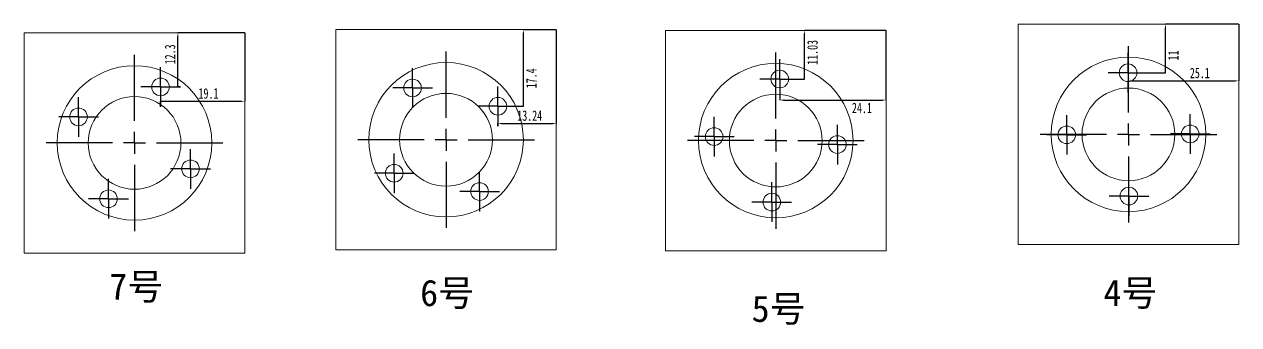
# Model space of a CAD drawing. Header units: millimetres. Extents: x -2368 to 943, y 65 to 769.
# Drawn here: x -2368 to -991, y 412 to 753 of the extents above; entities that cross this region are included whole.
import ezdxf

# ---------------------------------------------------------------- set-up
doc = ezdxf.new("R2010")
doc.units = ezdxf.units.MM
doc.header["$PDSIZE"] = -1
doc.layers.add('10', color=7, linetype='Continuous')
doc.styles.add('SLDTEXTSTYLE5', font='TXT', dxfattribs={"width": 0.7})
doc.dimstyles.new('SLDDIMSTYLE0', dxfattribs={"dimtxt": 11.850439, "dimasz": 4.08, "dimexe": 0, "dimexo": 0.0625, "dimgap": 2.96261, "dimtad": 2, "dimlfac": 0.2, "dimrnd": 1e-09, "dimzin": 12, "dimdsep": 46, "dimtxsty": 'SLDTEXTSTYLE5', "dimblk1": 'NONE', "dimsah": 1, "dimcen": 0, "dimadec": 0, "dimazin": 3, "dimtfac": 1, "dimtmove": 0, "dimatfit": 3, "dimldrblk": 'NONE', "dimfxl": 1, "dimfrac": 2, "dimtolj": 1, "dimtzin": 12, "dimarcsym": 0})
doc.dimstyles.new('SLDDIMSTYLE1', dxfattribs={"dimtxt": 11.850439, "dimasz": 4.08, "dimexe": 0, "dimexo": 0.0625, "dimgap": 2.96261, "dimtad": 2, "dimlfac": 0.2, "dimrnd": 1e-09, "dimzin": 12, "dimdsep": 46, "dimtxsty": 'SLDTEXTSTYLE5', "dimsah": 1, "dimcen": 0.09, "dimadec": 0, "dimazin": 3, "dimtfac": 1, "dimtofl": 0, "dimtmove": 0, "dimatfit": 3, "dimfxl": 1, "dimfrac": 2, "dimtolj": 1, "dimtzin": 12, "dimarcsym": 0})

# ---------------------------------------------------------------- blocks, each defined once
blk = doc.blocks.new('*D40')
at = {"layer": '10', "color": 0, "lineweight": -2, "transparency": 16777216}
for p, q in [((-991.1, 752.9), (-1074.1, 752.9)), ((-1074.1, 697.9), (-1074.1, 748.9)), ((-1094, 697.9), (-1074.1, 697.9))]:
    blk.add_line(p, q, dxfattribs=at)
at = {"layer": '10', "color": 0, "transparency": 16777216}
blk.add_solid([(-1074.8, 748.9), (-1073.4, 748.9), (-1074.1, 752.9)], dxfattribs=at)
at = {"layer": 'Defpoints', "color": 0, "transparency": 16777216}
for p in [(-1074.1, 752.9), (-991, 752.9), (-1094, 697.9)]:
    blk.add_point(p, dxfattribs=at)
at = {"layer": '10', "color": 0, "transparency": 16777216, "insert": (-1071.1, 717.6), "char_height": 11.85, "attachment_point": 2, "rotation": 90, "style": 'SLDTEXTSTYLE5'}
blk.add_mtext('\\A1;11', dxfattribs=at)
blk = doc.blocks.new('_NONE')
blk = doc.blocks.new('*D41')
at = {"layer": '10', "color": 0, "lineweight": -2, "transparency": 16777216}
for p, q in [((-991, 752.9), (-991, 688.7)), ((-1116.5, 675.5), (-1116.5, 688.7)), ((-1112.5, 688.7), (-995.1, 688.7))]:
    blk.add_line(p, q, dxfattribs=at)
at = {"layer": '10', "color": 0, "transparency": 16777216}
for points in [[(-1112.5, 689.4), (-1112.5, 688.1), (-1116.5, 688.7)], [(-995.1, 689.4), (-995.1, 688.1), (-991, 688.7)]]:
    blk.add_solid(points, dxfattribs=at)
at = {"layer": 'Defpoints', "color": 0, "transparency": 16777216}
for p in [(-991, 752.9), (-991, 688.7), (-1116.5, 675.4)]:
    blk.add_point(p, dxfattribs=at)
at = {"layer": '10', "color": 0, "transparency": 16777216, "insert": (-1035.1, 703.6), "char_height": 11.85, "attachment_point": 2, "style": 'SLDTEXTSTYLE5'}
blk.add_mtext('\\A1;25.1', dxfattribs=at)
blk = doc.blocks.new('SW_CENTERMARKSYMBOL_0')
at = {"layer": '10', "color": 0}
for p, q in [((0, 25), (0, 100.125)), ((-25, 0), (-100.125, 0)), ((0, 0), (-12.5, 0)), ((0, 0), (0, 12.5)), ((0, 0), (0, -12.5)), ((0, 0), (12.5, 0)), ((25, 0), (100.125, 0)), ((0, -25), (0, -100.125))]:
    blk.add_line(p, q, dxfattribs=at)
blk = doc.blocks.new('SW_CENTERMARKSYMBOL_1')
at = {"layer": '10', "color": 0}
for p, q in [((0, 12.5), (0, 22.5)), ((-12.5, 0), (-22.5, 0)), ((0, 0), (-12.5, 0)), ((0, 0), (0, 12.5)), ((0, 0), (0, -12.5)), ((0, 0), (12.5, 0)), ((12.5, 0), (22.5, 0)), ((0, -12.5), (0, -22.5))]:
    blk.add_line(p, q, dxfattribs=at)
blk = doc.blocks.new('SW_CENTERMARKSYMBOL_2')
at = {"layer": '10', "color": 0}
for p, q in [((0, 12.5), (0, 22.5)), ((-12.5, 0), (-22.5, 0)), ((0, 0), (-12.5, 0)), ((0, 0), (0, 12.5)), ((0, 0), (0, -12.5)), ((0, 0), (12.5, 0)), ((12.5, 0), (22.5, 0)), ((0, -12.5), (0, -22.5))]:
    blk.add_line(p, q, dxfattribs=at)
blk = doc.blocks.new('SW_CENTERMARKSYMBOL_3')
at = {"layer": '10', "color": 0}
for p, q in [((0, 12.5), (0, 22.5)), ((-12.5, 0), (-22.5, 0)), ((0, 0), (-12.5, 0)), ((0, 0), (0, 12.5)), ((0, 0), (0, -12.5)), ((0, 0), (12.5, 0)), ((12.5, 0), (22.5, 0)), ((0, -12.5), (0, -22.5))]:
    blk.add_line(p, q, dxfattribs=at)
blk = doc.blocks.new('SW_CENTERMARKSYMBOL_4')
at = {"layer": '10', "color": 0}
for p, q in [((0, 12.5), (0, 22.5)), ((-12.5, 0), (-22.5, 0)), ((0, 0), (-12.5, 0)), ((0, 0), (0, 12.5)), ((0, 0), (0, -12.5)), ((0, 0), (12.5, 0)), ((12.5, 0), (22.5, 0)), ((0, -12.5), (0, -22.5))]:
    blk.add_line(p, q, dxfattribs=at)
blk = doc.blocks.new('SW_CENTERMARKSYMBOL_5')
at = {"layer": '10', "color": 0}
for p, q in [((0, 25), (0, 100.125)), ((-25, 0), (-100.125, 0)), ((0, 0), (-12.5, 0)), ((0, 0), (0, 12.5)), ((0, 0), (0, -12.5)), ((0, 0), (12.5, 0)), ((25, 0), (100.125, 0)), ((0, -25), (0, -100.125))]:
    blk.add_line(p, q, dxfattribs=at)
blk = doc.blocks.new('SW_CENTERMARKSYMBOL_6')
at = {"layer": '10', "color": 0}
for p, q in [((0, 12.5), (0, 22.5)), ((-12.5, 0), (-22.5, 0)), ((0, 0), (-12.5, 0)), ((0, 0), (0, 12.5)), ((0, 0), (0, -12.5)), ((0, 0), (12.5, 0)), ((12.5, 0), (22.5, 0)), ((0, -12.5), (0, -22.5))]:
    blk.add_line(p, q, dxfattribs=at)
blk = doc.blocks.new('SW_CENTERMARKSYMBOL_7')
at = {"layer": '10', "color": 0}
for p, q in [((0, 12.5), (0, 22.5)), ((-12.5, 0), (-22.5, 0)), ((0, 0), (-12.5, 0)), ((0, 0), (0, 12.5)), ((0, 0), (0, -12.5)), ((0, 0), (12.5, 0)), ((12.5, 0), (22.5, 0)), ((0, -12.5), (0, -22.5))]:
    blk.add_line(p, q, dxfattribs=at)
blk = doc.blocks.new('SW_CENTERMARKSYMBOL_8')
at = {"layer": '10', "color": 0}
for p, q in [((0, 12.5), (0, 22.5)), ((-12.5, 0), (-22.5, 0)), ((0, 0), (-12.5, 0)), ((0, 0), (0, 12.5)), ((0, 0), (0, -12.5)), ((0, 0), (12.5, 0)), ((12.5, 0), (22.5, 0)), ((0, -12.5), (0, -22.5))]:
    blk.add_line(p, q, dxfattribs=at)
blk = doc.blocks.new('SW_CENTERMARKSYMBOL_9')
at = {"layer": '10', "color": 0}
for p, q in [((0, 12.5), (0, 22.5)), ((-12.5, 0), (-22.5, 0)), ((0, 0), (-12.5, 0)), ((0, 0), (0, 12.5)), ((0, 0), (0, -12.5)), ((0, 0), (12.5, 0)), ((12.5, 0), (22.5, 0)), ((0, -12.5), (0, -22.5))]:
    blk.add_line(p, q, dxfattribs=at)
blk = doc.blocks.new('*D42')
at = {"layer": '10', "color": 0, "lineweight": -2, "transparency": 16777216}
for p, q in [((-1391, 745.9), (-1483.3, 745.9)), ((-1483.3, 690.8), (-1483.3, 741.8)), ((-1488.9, 690.8), (-1483.3, 690.8))]:
    blk.add_line(p, q, dxfattribs=at)
at = {"layer": '10', "color": 0, "transparency": 16777216}
blk.add_solid([(-1484, 741.8), (-1482.6, 741.8), (-1483.3, 745.9)], dxfattribs=at)
at = {"layer": 'Defpoints', "color": 0, "transparency": 16777216}
for p in [(-1483.3, 745.9), (-1391, 745.9), (-1489, 690.8)]:
    blk.add_point(p, dxfattribs=at)
at = {"layer": '10', "color": 0, "transparency": 16777216, "insert": (-1480.3, 721), "char_height": 11.85, "attachment_point": 2, "rotation": 90, "style": 'SLDTEXTSTYLE5'}
blk.add_mtext('\\A1;11.03', dxfattribs=at)
blk = doc.blocks.new('*D43')
at = {"layer": '10', "color": 0, "lineweight": -2, "transparency": 16777216}
for p, q in [((-1391, 745.9), (-1391, 666.9)), ((-1511.5, 668.2), (-1511.5, 666.9)), ((-1507.4, 666.9), (-1395.1, 666.9))]:
    blk.add_line(p, q, dxfattribs=at)
at = {"layer": '10', "color": 0, "transparency": 16777216}
for points in [[(-1507.4, 667.6), (-1507.4, 666.2), (-1511.5, 666.9)], [(-1395.1, 667.6), (-1395.1, 666.2), (-1391, 666.9)]]:
    blk.add_solid(points, dxfattribs=at)
at = {"layer": 'Defpoints', "color": 0, "transparency": 16777216}
for p in [(-1391, 745.9), (-1511.5, 668.3), (-1391, 666.9)]:
    blk.add_point(p, dxfattribs=at)
at = {"layer": '10', "color": 0, "transparency": 16777216, "insert": (-1418.3, 663.9), "char_height": 11.85, "attachment_point": 2, "style": 'SLDTEXTSTYLE5'}
blk.add_mtext('\\A1;24.1', dxfattribs=at)
blk = doc.blocks.new('*D44')
at = {"layer": '10', "color": 0, "lineweight": -2, "transparency": 16777216}
for p, q in [((-1764.9, 746.8), (-1802.1, 746.8)), ((-1802.1, 659.8), (-1802.1, 742.8)), ((-1808.5, 659.8), (-1802.1, 659.8))]:
    blk.add_line(p, q, dxfattribs=at)
at = {"layer": '10', "color": 0, "transparency": 16777216}
blk.add_solid([(-1802.7, 742.8), (-1801.4, 742.8), (-1802.1, 746.8)], dxfattribs=at)
at = {"layer": 'Defpoints', "color": 0, "transparency": 16777216}
for p in [(-1802.1, 746.8), (-1764.9, 746.8), (-1808.6, 659.8)]:
    blk.add_point(p, dxfattribs=at)
at = {"layer": '10', "color": 0, "transparency": 16777216, "insert": (-1799.1, 691.6), "char_height": 11.85, "attachment_point": 2, "rotation": 90, "style": 'SLDTEXTSTYLE5'}
blk.add_mtext('\\A1;17.4', dxfattribs=at)
blk = doc.blocks.new('*D45')
at = {"layer": '10', "color": 0, "lineweight": -2, "transparency": 16777216}
for p, q in [((-1764.9, 746.8), (-1764.9, 640.4)), ((-1831.1, 637.4), (-1831.1, 640.4)), ((-1827, 640.4), (-1768.9, 640.4))]:
    blk.add_line(p, q, dxfattribs=at)
at = {"layer": '10', "color": 0, "transparency": 16777216}
for points in [[(-1827, 641.1), (-1827, 639.7), (-1831.1, 640.4)], [(-1768.9, 641.1), (-1768.9, 639.7), (-1764.9, 640.4)]]:
    blk.add_solid(points, dxfattribs=at)
at = {"layer": 'Defpoints', "color": 0, "transparency": 16777216}
for p in [(-1764.9, 746.8), (-1831.1, 637.3), (-1764.9, 640.4)]:
    blk.add_point(p, dxfattribs=at)
at = {"layer": '10', "color": 0, "transparency": 16777216, "insert": (-1795, 655.2), "char_height": 11.85, "attachment_point": 2, "style": 'SLDTEXTSTYLE5'}
blk.add_mtext('\\A1;13.24', dxfattribs=at)
blk = doc.blocks.new('*D46')
at = {"layer": '10', "color": 0, "lineweight": -2, "transparency": 16777216}
for p, q in [((-2118.2, 743.3), (-2193.9, 743.3)), ((-2193.9, 681.8), (-2193.9, 739.2)), ((-2191.2, 681.8), (-2193.9, 681.8))]:
    blk.add_line(p, q, dxfattribs=at)
at = {"layer": '10', "color": 0, "transparency": 16777216}
blk.add_solid([(-2194.6, 739.2), (-2193.3, 739.2), (-2193.9, 743.3)], dxfattribs=at)
at = {"layer": 'Defpoints', "color": 0, "transparency": 16777216}
for p in [(-2193.9, 743.3), (-2118.1, 743.3), (-2191.1, 681.8)]:
    blk.add_point(p, dxfattribs=at)
at = {"layer": '10', "color": 0, "transparency": 16777216, "insert": (-2208.8, 718.8), "char_height": 11.85, "attachment_point": 2, "rotation": 90, "style": 'SLDTEXTSTYLE5'}
blk.add_mtext('\\A1;12.3', dxfattribs=at)
blk = doc.blocks.new('*D47')
at = {"layer": '10', "color": 0, "lineweight": -2, "transparency": 16777216}
for p, q in [((-2118.1, 743.2), (-2118.1, 665.5)), ((-2213.6, 659.3), (-2213.6, 665.5)), ((-2213.6, 665.5), (-2122.2, 665.5))]:
    blk.add_line(p, q, dxfattribs=at)
at = {"layer": '10', "color": 0, "transparency": 16777216}
blk.add_solid([(-2122.2, 666.2), (-2122.2, 664.9), (-2118.1, 665.5)], dxfattribs=at)
at = {"layer": 'Defpoints', "color": 0, "transparency": 16777216}
for p in [(-2118.1, 743.3), (-2118.1, 665.5), (-2213.6, 659.3)]:
    blk.add_point(p, dxfattribs=at)
at = {"layer": '10', "color": 0, "transparency": 16777216, "insert": (-2159.3, 680.4), "char_height": 11.85, "attachment_point": 2, "style": 'SLDTEXTSTYLE5'}
blk.add_mtext('\\A1;19.1', dxfattribs=at)

msp = doc.modelspace()

# ---------------------------------------------------------------- linework, layer by layer
at = {"color": 7, "linetype": 'Continuous', "lineweight": 15}
for p, q in [((-2014.868, 746.846), (-2014.868, 496.846)), ((-2014.868, 746.846), (-1764.868, 746.846)), ((-1764.868, 746.846), (-1764.868, 496.846)), ((-1640.974, 745.922), (-1640.974, 495.922)), ((-1640.974, 745.922), (-1390.974, 745.922)), ((-1390.974, 745.922), (-1390.974, 495.922)), ((-1241.038, 752.945), (-1241.038, 502.945)), ((-1241.038, 752.945), (-991.038, 752.945)), ((-991.038, 752.945), (-991.038, 502.945)), ((-2368.144, 743.298), (-2368.144, 493.298)), ((-2368.144, 743.298), (-2118.144, 743.298)), ((-2118.144, 743.298), (-2118.144, 493.298)), ((-2014.868, 496.846), (-1764.868, 496.846)), ((-1640.974, 495.922), (-1390.974, 495.922)), ((-1241.038, 502.945), (-991.038, 502.945)), ((-2368.144, 493.298), (-2118.144, 493.298))]:
    msp.add_line(p, q, dxfattribs=at)
for centre, radius in [((-2243.144, 618.298), 87.625), ((-1889.868, 621.846), 87.625), ((-1515.974, 620.922), 87.625), ((-1116.038, 627.945), 87.625), ((-1116.538, 697.943), 10), ((-2213.644, 681.779), 10), ((-1927.868, 680.634), 10), ((-1511.474, 690.778), 10), ((-1116.038, 627.945), 52.625), ((-2243.144, 618.298), 52.625), ((-1889.868, 621.846), 52.625), ((-1831.081, 659.846), 10), ((-1515.974, 620.922), 52.625), ((-2306.625, 647.798), 10), ((-1585.829, 625.422), 10), ((-1186.036, 627.445), 10), ((-1046.04, 628.445), 10), ((-1446.119, 616.422), 10), ((-2179.664, 588.798), 10), ((-1948.656, 583.846), 10), ((-2272.644, 554.818), 10), ((-1851.868, 563.059), 10), ((-1115.538, 557.947), 10), ((-1520.474, 551.067), 10)]:
    msp.add_circle(centre, radius, dxfattribs=at)

# ---------------------------------------------------------------- block references
at = {"layer": '10'}
for name, p in [('SW_CENTERMARKSYMBOL_0', (-2243.144, 618.298)), ('SW_CENTERMARKSYMBOL_5', (-2243.144, 618.298)), ('SW_CENTERMARKSYMBOL_0', (-1889.868, 621.846)), ('SW_CENTERMARKSYMBOL_5', (-1889.868, 621.846)), ('SW_CENTERMARKSYMBOL_0', (-1515.974, 620.922)), ('SW_CENTERMARKSYMBOL_5', (-1515.974, 620.922)), ('SW_CENTERMARKSYMBOL_0', (-1116.038, 627.945)), ('SW_CENTERMARKSYMBOL_5', (-1116.038, 627.945)), ('SW_CENTERMARKSYMBOL_4', (-1116.538, 697.943)), ('SW_CENTERMARKSYMBOL_9', (-1116.538, 697.943)), ('SW_CENTERMARKSYMBOL_4', (-2213.644, 681.779)), ('SW_CENTERMARKSYMBOL_9', (-2213.644, 681.779)), ('SW_CENTERMARKSYMBOL_1', (-1927.868, 680.634)), ('SW_CENTERMARKSYMBOL_6', (-1927.868, 680.634)), ('SW_CENTERMARKSYMBOL_4', (-1511.474, 690.778)), ('SW_CENTERMARKSYMBOL_9', (-1511.474, 690.778)), ('SW_CENTERMARKSYMBOL_4', (-1831.081, 659.846)), ('SW_CENTERMARKSYMBOL_9', (-1831.081, 659.846)), ('SW_CENTERMARKSYMBOL_1', (-2306.625, 647.798)), ('SW_CENTERMARKSYMBOL_6', (-2306.625, 647.798)), ('SW_CENTERMARKSYMBOL_1', (-1585.829, 625.422)), ('SW_CENTERMARKSYMBOL_6', (-1585.829, 625.422)), ('SW_CENTERMARKSYMBOL_1', (-1186.036, 627.445)), ('SW_CENTERMARKSYMBOL_6', (-1186.036, 627.445)), ('SW_CENTERMARKSYMBOL_3', (-1046.04, 628.445)), ('SW_CENTERMARKSYMBOL_8', (-1046.04, 628.445)), ('SW_CENTERMARKSYMBOL_3', (-1446.119, 616.422)), ('SW_CENTERMARKSYMBOL_8', (-1446.119, 616.422)), ('SW_CENTERMARKSYMBOL_3', (-2179.664, 588.798)), ('SW_CENTERMARKSYMBOL_8', (-2179.664, 588.798)), ('SW_CENTERMARKSYMBOL_2', (-1948.656, 583.846)), ('SW_CENTERMARKSYMBOL_7', (-1948.656, 583.846)), ('SW_CENTERMARKSYMBOL_3', (-1851.868, 563.059)), ('SW_CENTERMARKSYMBOL_8', (-1851.868, 563.059)), ('SW_CENTERMARKSYMBOL_2', (-1115.538, 557.947)), ('SW_CENTERMARKSYMBOL_7', (-1115.538, 557.947)), ('SW_CENTERMARKSYMBOL_2', (-2272.644, 554.818)), ('SW_CENTERMARKSYMBOL_7', (-2272.644, 554.818)), ('SW_CENTERMARKSYMBOL_2', (-1520.474, 551.067)), ('SW_CENTERMARKSYMBOL_7', (-1520.474, 551.067))]:
    msp.add_blockref(name, p, dxfattribs=at)

# ---------------------------------------------------------------- texts
at = {"char_height": 30, "attachment_point": 1}
for s, insert in [('\\A1;{\\fSimSun|b0|i0|c134|p2;7号}', (-2271.789, 470.154)), ('\\A1;{\\fSimSun|b0|i0|c134|p2;6号}', (-1919.228, 462.992)), ('\\A1;{\\fSimSun|b0|i0|c134|p2;4号}', (-1144.361, 463.083)), ('\\A1;{\\fSimSun|b0|i0|c134|p2;5号}', (-1543.327, 445.11))]:
    msp.add_mtext_dynamic_manual_height_columns(s, width=227.16813, gutter_width=17.5, heights=[0], dxfattribs=dict(at, insert=insert))

# ---------------------------------------------------------------- dimensions: what is measured, and where the dimension line sits
at = {"layer": '10'}
for base, p1, p2, dimstyle, picture, middle in [((-1764.868, 640.409), (-1831.081, 637.346), (-1764.868, 746.846), 'SLDDIMSTYLE1', '*D45', (-1795.023, 640.409)), ((-1390.974, 666.908), (-1511.474, 668.278), (-1390.974, 745.922), 'SLDDIMSTYLE1', '*D43', (-1418.35, 666.908)), ((-991.038, 688.746), (-1116.538, 675.443), (-991.038, 752.945), 'SLDDIMSTYLE1', '*D41', (-1035.111, 688.746)), ((-2118.144, 665.545), (-2213.644, 659.279), (-2118.144, 743.298), 'SLDDIMSTYLE0', '*D47', (-2159.337, 665.545))]:
    dim = msp.add_linear_dim(base=base, p1=p1, p2=p2, dimstyle=dimstyle, dxfattribs=at)
    dim.commit()
    dim.dimension.update_dxf_attribs({"geometry": picture, "text_midpoint": middle, "dimtype": 160})
for base, p1, p2, picture, middle in [((-1802.061, 746.846), (-1808.581, 659.846), (-1764.868, 746.846), '*D44', (-1802.061, 691.63)), ((-1483.277, 745.922), (-1488.974, 690.778), (-1390.974, 745.922), '*D42', (-1483.277, 721.014)), ((-1074.1, 752.945), (-1094.038, 697.943), (-991.038, 752.945), '*D40', (-1074.1, 717.613)), ((-2193.944, 743.298), (-2191.144, 681.779), (-2118.144, 743.298), '*D46', (-2193.944, 718.822))]:
    dim = msp.add_linear_dim(base=base, p1=p1, p2=p2, angle=90, dimstyle='SLDDIMSTYLE0', dxfattribs=at)
    dim.commit()
    dim.dimension.update_dxf_attribs({"geometry": picture, "text_midpoint": middle, "dimtype": 160})

doc.saveas('drawing.dxf')
